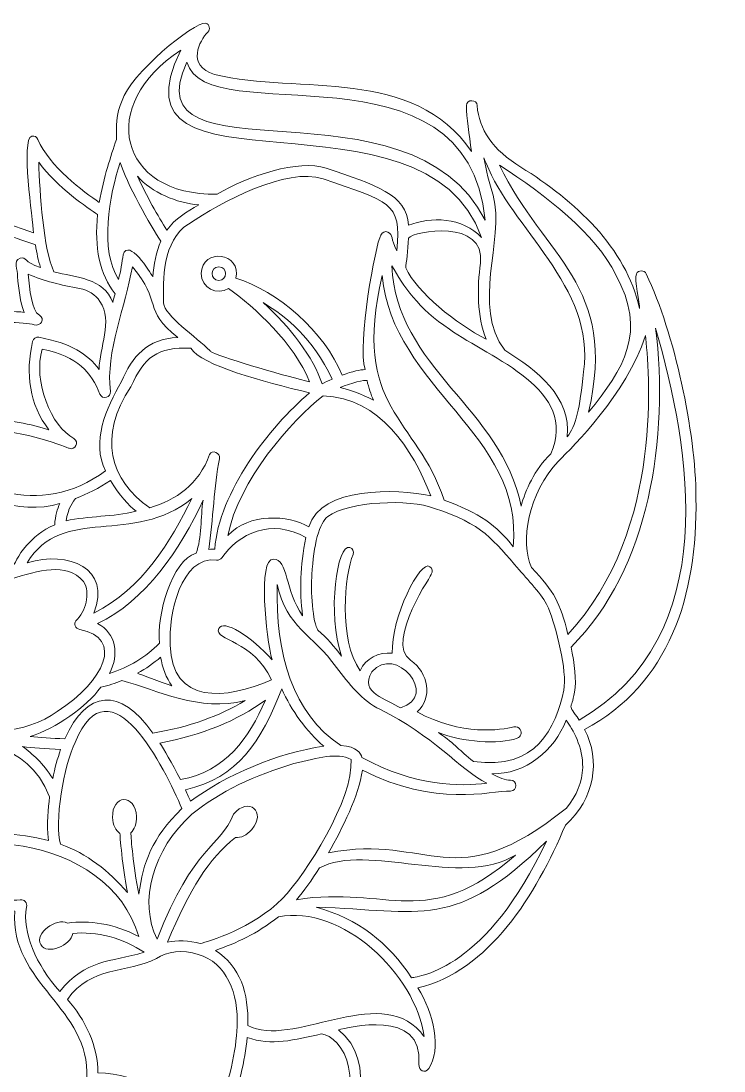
# Model space of a CAD drawing. Header units: inches. Extents: x -7.8 to 80.5, y -132.7 to -44.9.
# Drawn here: x 8.43 to 19.64, y -66.55 to -49.82 of the extents above; entities that cross this region are included whole.
import ezdxf

# ---------------------------------------------------------------- set-up
doc = ezdxf.new("R2010")
doc.units = ezdxf.units.IN
doc.header["$MEASUREMENT"] = 0
doc.layers.add('FloralHeart', color=7, linetype='Continuous')

msp = doc.modelspace()

# ---------------------------------------------------------------- linework, layer by layer
at = {"layer": 'FloralHeart', "lineweight": 0}
for points, knots in [([(19.19, -57.424), (19.183, -56.348), (18.851, -54.811), (18.398, -53.853), (18.369, -53.788), (18.269, -53.788), (18.241, -53.853), (18.202, -53.943), (18.298, -54.329), (18.292, -54.406), (18.074, -53.427), (17.261, -52.689), (16.4, -52.151), (15.951, -51.876), (15.729, -51.549), (15.703, -51.171), (15.699, -51.067), (15.536, -51.064), (15.53, -51.169), (15.536, -51.369), (15.571, -51.622), (15.614, -51.903), (14.679, -50.537), (12.885, -50.999), (11.515, -50.674), (11.064, -50.527), (11.274, -50.136), (11.412, -49.998), (11.455, -49.955), (11.436, -49.874), (11.377, -49.857), (11.192, -49.822), (10.159, -50.686), (10.046, -51.089), (9.935, -51.305), (9.954, -51.515), (9.952, -51.713), (9.863, -51.98), (9.751, -52.299), (9.68, -52.713), (9.439, -52.55), (8.877, -52.136), (8.702, -51.708), (8.686, -51.67), (8.646, -51.648), (8.605, -51.656), (8.424, -51.704), (8.622, -52.999), (8.631, -53.196), (6.821, -52.614), (7.055, -51.769), (7.523, -54.026), (7.153, -53.906), (6.391, -53.751), (6.205, -53.509), (6.178, -53.472), (6.126, -53.462), (6.087, -53.487), (6.049, -53.513), (6.037, -53.564), (6.06, -53.604), (6.373, -54.121), (6.489, -54.644), (6.755, -55.101), (6.595, -55.093), (6.147, -55.127), (5.979, -55.147), (5.816, -54.186), (5.075, -53.458), (4.215, -53.961), (4.101, -53.231), (3.438, -52.62), (2.696, -52.577), (2.958, -52.021), (2.946, -51.358), (2.965, -50.76), (2.957, -50.718), (2.918, -50.692), (2.878, -50.692), (2.854, -50.692), (2.83, -50.702), (2.814, -50.723), (2.526, -51.435), (0.847, -51.588), (-0.049, -51.88), (0.095, -51.503), (0.16, -50.886), (0.157, -49.945), (0.153, -49.902), (0.116, -49.868), (0.071, -49.868), (-0.654, -51.254), (-3.623, -50.339), (-4.052, -52.207), (-4.251, -51.805), (-4.48, -51.377), (-4.593, -50.989), (-4.608, -50.932), (-4.683, -50.908), (-4.729, -50.944), (-4.682, -53.065), (-7.292, -53.685), (-6.464, -55.524), (-6.785, -55.369), (-7.827, -54.713), (-7.808, -55.006), (-6.944, -56.162), (-7.189, -57.505), (-7.206, -58.815), (-7.219, -59.624), (-6.77, -60.51), (-5.954, -60.671), (-6.25, -60.828), (-6.616, -61.101), (-6.874, -61.117), (-6.918, -61.12), (-6.952, -61.156), (-6.954, -61.2), (-6.955, -61.244), (-6.923, -61.283), (-6.879, -61.289), (-6.171, -61.57), (-5.674, -62.302), (-4.649, -62.156), (-5.214, -62.453), (-5.482, -63.024), (-5.65, -63.524), (-5.759, -63.804), (-5.837, -64.006), (-5.973, -64.13), (-6.005, -64.16), (-6.01, -64.21), (-5.984, -64.245), (-5.958, -64.281), (-5.909, -64.291), (-5.871, -64.269), (-5.082, -64.048), (-4.205, -64.326), (-3.49, -63.472), (-3.8, -64.223), (-3.646, -64.713), (-3.441, -65.295), (-3.348, -65.58), (-3.28, -65.786), (-3.306, -65.968), (-3.323, -66.067), (-3.173, -66.107), (-3.139, -66.011), (-3.123, -65.969), (-3.095, -65.923), (-3.054, -65.872), (-2.531, -66.182), (-2.678, -66.607), (-2.17, -66.847), (-1.838, -66.983), (-1.526, -67.114), (-1.208, -66.95), (-1.205, -67.081), (-1.164, -67.217), (-1.091, -67.303), (-1.382, -67.241), (-1.56, -67.152), (-1.693, -67.053), (-1.779, -66.981), (-1.891, -67.118), (-1.802, -67.188), (-1.732, -67.244), (-1.658, -67.302), (-1.589, -67.351), (-1.373, -67.655), (-0.617, -69.545), (1.492, -68.771), (1.574, -69.782), (2.312, -70.734), (3.394, -70.764), (2.909, -71.104), (2.904, -71.616), (3.114, -72.298), (3.16, -72.371), (3.243, -72.329), (3.259, -72.297), (3.394, -72.035), (3.982, -71.992), (4.221, -71.773), (4.189, -72.976), (4.395, -73.92), (5.748, -75.143), (5.809, -75.168), (5.889, -75.111), (5.865, -75.05), (5.515, -74.178), (6.935, -72.949), (6.576, -71.806), (6.818, -71.997), (7.373, -72.049), (7.494, -72.3), (7.507, -72.32), (7.53, -72.334), (7.555, -72.336), (7.586, -72.34), (7.618, -72.326), (7.636, -72.3), (7.829, -71.741), (7.804, -71.265), (7.586, -70.975), (8.046, -70.681), (8.487, -70.193), (8.986, -70.003), (9.487, -69.815), (10.02, -69.382), (10.107, -68.863), (11.235, -69.155), (12.227, -68.624), (12.715, -67.624), (12.894, -67.696), (13.077, -67.787), (13.096, -67.885), (13.103, -67.925), (13.141, -67.956), (13.181, -67.956), (13.841, -67.489), (14.116, -66.394), (13.495, -65.898), (13.614, -65.87), (14.857, -65.54), (14.774, -66.446), (14.764, -66.549), (14.874, -66.602), (14.931, -66.516), (15.135, -66.21), (15.012, -65.639), (14.756, -65.228), (15.885, -64.972), (16.643, -63.745), (17.109, -62.635), (17.574, -62.22), (17.675, -61.607), (17.414, -61.113), (18.764, -60.393), (19.216, -58.983), (19.19, -57.424)], [0, 0, 0, 0, 1, 1, 1, 2, 2, 2, 3, 3, 3, 4, 4, 4, 5, 5, 5, 6, 6, 6, 7, 7, 7, 8, 8, 8, 9, 9, 9, 10, 10, 10, 11, 11, 11, 12, 12, 12, 13, 13, 13, 14, 14, 14, 15, 15, 15, 16, 16, 16, 17, 17, 17, 18, 18, 18, 19, 19, 19, 20, 20, 20, 21, 21, 21, 22, 22, 22, 23, 23, 23, 24, 24, 24, 25, 25, 25, 26, 26, 26, 27, 27, 27, 28, 28, 28, 29, 29, 29, 30, 30, 30, 31, 31, 31, 32, 32, 32, 33, 33, 33, 34, 34, 34, 35, 35, 35, 36, 36, 36, 37, 37, 37, 38, 38, 38, 39, 39, 39, 40, 40, 40, 41, 41, 41, 42, 42, 42, 43, 43, 43, 44, 44, 44, 45, 45, 45, 46, 46, 46, 47, 47, 47, 48, 48, 48, 49, 49, 49, 50, 50, 50, 51, 51, 51, 52, 52, 52, 53, 53, 53, 54, 54, 54, 55, 55, 55, 56, 56, 56, 57, 57, 57, 58, 58, 58, 59, 59, 59, 60, 60, 60, 61, 61, 61, 62, 62, 62, 63, 63, 63, 64, 64, 64, 65, 65, 65, 66, 66, 66, 67, 67, 67, 68, 68, 68, 69, 69, 69, 70, 70, 70, 71, 71, 71, 72, 72, 72, 73, 73, 73, 74, 74, 74, 75, 75, 75, 76, 76, 76, 77, 77, 77, 78, 78, 78, 79, 79, 79, 80, 80, 80, 80]), ([(15.829, -52.997), (14.634, -50.618), (10.169, -52.459), (11.075, -50.477), (11.388, -51.608), (15.55, -50.043), (15.829, -52.997)], [0, 0, 0, 0, 1, 1, 1, 2, 2, 2, 2]), ([(10.98, -50.289), (9.726, -52.807), (14.863, -50.7), (15.772, -53.273), (15.474, -52.945), (14.958, -52.938), (14.608, -53.076), (14.577, -52.581), (14.092, -52.436), (13.294, -52.168), (12.865, -52.014), (12.047, -52.296), (11.559, -52.582), (9.982, -52.61), (9.64, -51.148), (10.98, -50.289)], [0, 0, 0, 0, 1, 1, 1, 2, 2, 2, 3, 3, 3, 4, 4, 4, 5, 5, 5, 5]), ([(15.847, -52.086), (16.231, -53.108), (17.599, -54.059), (17.398, -55.413), (17.336, -56.001), (17.28, -56.284), (17.135, -56.447), (17.21, -55.825), (16.654, -55.38), (16.144, -55.07), (15.604, -54.357), (16.142, -53.336), (15.959, -52.598), (15.895, -52.41), (15.846, -52.202), (15.809, -52.004), (15.821, -52.031), (15.833, -52.058), (15.847, -52.086)], [0, 0, 0, 0, 1, 1, 1, 2, 2, 2, 3, 3, 3, 4, 4, 4, 5, 5, 5, 6, 6, 6, 6]), ([(9.654, -52.904), (9.596, -53.432), (9.69, -53.859), (9.931, -54.168), (9.919, -54.214), (9.906, -54.261), (9.894, -54.308), (9.757, -53.914), (9.299, -53.91), (8.958, -53.817), (8.788, -53.47), (8.732, -52.559), (8.714, -52.072), (9.01, -52.473), (9.499, -52.804), (9.654, -52.904)], [0, 0, 0, 0, 1, 1, 1, 2, 2, 2, 3, 3, 3, 4, 4, 4, 5, 5, 5, 5]), ([(10.015, -52.078), (10.093, -52.366), (10.512, -53.113), (10.662, -53.33), (10.586, -53.497), (10.546, -53.715), (10.535, -53.897), (10.485, -53.827), (10.154, -53.272), (10.058, -53.548), (10.047, -53.667), (10.021, -53.801), (9.987, -53.943), (9.686, -53.486), (9.835, -52.59), (10.015, -52.078)], [0, 0, 0, 0, 1, 1, 1, 2, 2, 2, 3, 3, 3, 4, 4, 4, 5, 5, 5, 5]), ([(11.103, -53.057), (11.633, -52.701), (12.66, -52.149), (13.247, -52.335), (14.292, -52.709), (14.509, -52.691), (14.421, -53.482), (14.321, -53.281), (14.366, -53.24), (14.28, -53.185), (14.237, -53.167), (14.184, -53.19), (14.168, -53.233), (14.081, -53.372), (13.791, -54.976), (13.916, -55.376), (13.837, -55.38), (13.723, -55.402), (13.552, -55.465), (13.271, -54.779), (12.519, -54.117), (11.857, -53.922), (11.958, -53.515), (11.313, -53.428), (11.303, -53.847), (11.297, -54.066), (11.562, -54.207), (11.739, -54.083), (12.156, -54.382), (12.785, -54.96), (13.032, -55.57), (12.723, -55.502), (11.701, -55.209), (11.482, -55.105), (11.449, -55.089), (11.451, -55.082), (11.443, -55.073), (11.231, -54.87), (10.712, -54.501), (10.705, -54.32), (10.691, -53.967), (10.687, -53.313), (11.103, -53.057)], [0, 0, 0, 0, 1, 1, 1, 2, 2, 2, 3, 3, 3, 4, 4, 4, 5, 5, 5, 6, 6, 6, 7, 7, 7, 8, 8, 8, 9, 9, 9, 10, 10, 10, 11, 11, 11, 12, 12, 12, 13, 13, 13, 14, 14, 14, 14]), ([(17.91, -53.865), (18.415, -54.767), (18.042, -55.371), (17.479, -56.053), (17.948, -54.021), (16.781, -53.607), (16.056, -52.12), (16.802, -52.597), (17.599, -53.221), (17.91, -53.865)], [0, 0, 0, 0, 1, 1, 1, 2, 2, 2, 3, 3, 3, 3]), ([(10.288, -52.295), (10.517, -52.555), (10.912, -52.723), (11.265, -52.751), (11.074, -52.866), (10.889, -52.965), (10.757, -53.157), (10.623, -52.942), (10.427, -52.604), (10.288, -52.295)], [0, 0, 0, 0, 1, 1, 1, 2, 2, 2, 3, 3, 3, 3]), ([(7.427, -52.857), (7.826, -53.101), (8.474, -53.327), (8.661, -53.389), (8.684, -53.523), (8.707, -53.635), (8.743, -53.749), (8.47, -53.666), (8.527, -53.58), (8.417, -53.599), (8.301, -53.648), (8.384, -53.79), (8.377, -53.893), (8.395, -54.091), (8.415, -54.306), (8.482, -54.465), (8.355, -54.44), (8.063, -54.47), (7.9, -54.415), (7.642, -54.222), (7.584, -53.281), (7.427, -52.857)], [0, 0, 0, 0, 1, 1, 1, 2, 2, 2, 3, 3, 3, 4, 4, 4, 5, 5, 5, 6, 6, 6, 7, 7, 7, 7]), ([(15.848, -54.891), (15.362, -54.649), (14.747, -54.143), (14.563, -53.758), (14.574, -53.677), (14.6, -53.479), (14.608, -53.283), (14.687, -53.165), (15.846, -52.968), (15.754, -53.681), (15.704, -54.066), (15.694, -54.536), (15.848, -54.891)], [0, 0, 0, 0, 1, 1, 1, 2, 2, 2, 3, 3, 3, 4, 4, 4, 4]), ([(7.912, -56.355), (8.44, -56.324), (9.192, -56.628), (9.199, -56.631), (9.295, -56.672), (9.367, -56.528), (9.276, -56.476), (8.915, -56.288), (8.621, -55.562), (8.769, -55.049), (9.344, -55.17), (9.551, -55.415), (9.691, -55.768), (9.725, -55.861), (9.873, -55.823), (9.857, -55.724), (9.778, -55.1), (10.102, -54.355), (10.207, -53.74), (10.69, -54.3), (10.363, -54.418), (10.931, -54.865), (10.439, -54.889), (10.206, -55.168), (10.032, -55.569), (9.792, -55.989), (9.545, -56.535), (9.781, -56.989), (8.739, -57.761), (7.519, -57.32), (6.944, -56.394), (7.15, -56.389), (7.535, -56.377), (7.912, -56.355)], [0, 0, 0, 0, 1, 1, 1, 2, 2, 2, 3, 3, 3, 4, 4, 4, 5, 5, 5, 6, 6, 6, 7, 7, 7, 8, 8, 8, 9, 9, 9, 10, 10, 10, 11, 11, 11, 11]), ([(7.975, -55.276), (7.95, -55.264), (7.918, -55.242), (7.851, -55.079), (7.793, -54.93), (7.748, -54.751), (7.704, -54.595), (7.923, -54.616), (8.497, -54.621), (8.641, -54.662), (8.749, -54.693), (8.822, -54.567), (8.725, -54.511), (8.598, -54.437), (8.57, -54.094), (8.548, -53.858), (8.79, -53.963), (9.076, -54.033), (9.364, -54.085), (9.506, -54.109), (9.616, -54.179), (9.69, -54.292), (9.904, -54.604), (9.68, -55.031), (9.676, -55.374), (9.5, -55.131), (9.224, -54.953), (8.717, -54.862), (8.672, -54.854), (8.628, -54.883), (8.618, -54.928), (8.5, -55.436), (8.565, -55.935), (8.878, -56.336), (8.6, -56.252), (8.22, -56.163), (7.902, -56.182), (7.38, -56.212), (7.3, -55.969), (7.083, -55.704), (7.315, -55.673), (7.707, -55.393), (7.909, -55.436), (8.011, -55.477), (8.076, -55.319), (7.975, -55.276)], [0, 0, 0, 0, 1, 1, 1, 2, 2, 2, 3, 3, 3, 4, 4, 4, 5, 5, 5, 6, 6, 6, 7, 7, 7, 8, 8, 8, 9, 9, 9, 10, 10, 10, 11, 11, 11, 12, 12, 12, 13, 13, 13, 14, 14, 14, 15, 15, 15, 15]), ([(11.585, -53.956), (11.444, -53.958), (11.444, -53.737), (11.585, -53.739), (11.726, -53.737), (11.726, -53.958), (11.585, -53.956)], [0, 0, 0, 0, 1, 1, 1, 2, 2, 2, 2]), ([(15.259, -54.734), (15.926, -55.204), (17.334, -55.695), (16.874, -56.717), (16.611, -56.98), (16.473, -57.299), (16.402, -57.551), (16.105, -56.003), (14.406, -55.348), (14.344, -53.721), (14.522, -54.047), (14.767, -54.401), (15.259, -54.734)], [0, 0, 0, 0, 1, 1, 1, 2, 2, 2, 3, 3, 3, 4, 4, 4, 4]), ([(14.188, -53.878), (14.359, -55.675), (16.45, -56.408), (16.277, -58.201), (16.022, -57.863), (15.728, -57.659), (15.178, -57.459), (14.737, -56.127), (13.689, -56.009), (14.188, -53.878)], [0, 0, 0, 0, 1, 1, 1, 2, 2, 2, 3, 3, 3, 3]), ([(13.23, -55.602), (13.092, -55.187), (12.725, -54.698), (12.292, -54.31), (12.672, -54.542), (13.076, -54.87), (13.391, -55.529), (13.325, -55.557), (13.268, -55.584), (13.23, -55.602)], [0, 0, 0, 0, 1, 1, 1, 2, 2, 2, 3, 3, 3, 3]), ([(18.384, -54.836), (18.434, -55.314), (18.711, -57.909), (17.15, -59.596), (17.021, -59.082), (16.936, -58.927), (16.571, -58.532), (16.38, -58.139), (16.518, -57.334), (16.996, -56.84), (17.239, -56.59), (18.074, -55.783), (18.384, -54.836)], [0, 0, 0, 0, 1, 1, 1, 2, 2, 2, 3, 3, 3, 4, 4, 4, 4]), ([(17.329, -60.962), (17.126, -60.674), (17.206, -60.825), (17.254, -60.519), (17.289, -60.332), (17.254, -60.059), (17.198, -59.798), (18.457, -58.559), (18.763, -56.426), (18.545, -54.717), (19.104, -56.645), (19.636, -59.62), (17.329, -60.962)], [0, 0, 0, 0, 1, 1, 1, 2, 2, 2, 3, 3, 3, 4, 4, 4, 4]), ([(11.439, -56.731), (11.264, -57.206), (10.903, -57.454), (10.483, -57.579), (9.858, -57.156), (9.647, -56.437), (10.185, -55.651), (10.387, -55.183), (10.616, -55.007), (11.138, -55.038), (11.321, -55.315), (12.273, -55.563), (13.031, -55.748), (12.39, -56.289), (11.582, -57.34), (11.521, -58.236), (11.497, -58.24), (11.464, -58.237), (11.426, -58.244), (11.495, -57.778), (11.506, -57.224), (11.597, -56.797), (11.617, -56.703), (11.472, -56.643), (11.439, -56.731)], [0, 0, 0, 0, 1, 1, 1, 2, 2, 2, 3, 3, 3, 4, 4, 4, 5, 5, 5, 6, 6, 6, 7, 7, 7, 8, 8, 8, 8]), ([(13.52, -55.663), (13.683, -55.59), (13.918, -55.538), (13.947, -55.55), (13.973, -55.667), (14.008, -55.771), (14.051, -55.865), (13.85, -55.758), (13.665, -55.697), (13.52, -55.663)], [0, 0, 0, 0, 1, 1, 1, 2, 2, 2, 3, 3, 3, 3]), ([(11.731, -58.019), (11.89, -57.15), (12.752, -56.185), (13.246, -55.794), (14.159, -55.831), (14.673, -56.645), (14.964, -57.39), (14.409, -57.273), (13.215, -57.236), (13.022, -57.884), (12.688, -57.693), (12.071, -57.655), (11.731, -58.019)], [0, 0, 0, 0, 1, 1, 1, 2, 2, 2, 3, 3, 3, 4, 4, 4, 4]), ([(9.051, -57.51), (9.012, -57.598), (8.977, -57.711), (8.97, -57.849), (8.766, -57.937), (8.619, -58.067), (8.521, -58.18), (8.37, -58.327), (8.352, -58.5), (8.26, -58.532), (8.274, -57.857), (7.924, -57.373), (7.364, -57.43), (7.032, -57.406), (6.82, -57.199), (6.434, -57.142), (6.67, -57.031), (7.012, -56.971), (7.187, -56.95), (7.584, -57.382), (8.406, -57.714), (9.051, -57.51)], [0, 0, 0, 0, 1, 1, 1, 2, 2, 2, 3, 3, 3, 4, 4, 4, 5, 5, 5, 6, 6, 6, 7, 7, 7, 7]), ([(10.267, -57.635), (9.892, -57.726), (9.513, -57.708), (9.15, -57.786), (9.179, -57.591), (9.269, -57.47), (9.301, -57.432), (9.486, -57.363), (9.672, -57.267), (9.86, -57.144), (9.995, -57.381), (10.152, -57.54), (10.267, -57.635)], [0, 0, 0, 0, 1, 1, 1, 2, 2, 2, 3, 3, 3, 4, 4, 4, 4]), ([(11.156, -57.43), (10.819, -58.119), (10.37, -58.868), (9.594, -59.257), (9.875, -58.535), (9.192, -58.26), (8.532, -58.456), (9.091, -57.521), (10.22, -58.2), (11.156, -57.43)], [0, 0, 0, 0, 1, 1, 1, 2, 2, 2, 3, 3, 3, 3]), ([(10.637, -59.738), (10.431, -59.956), (10.148, -60.122), (9.845, -60.219), (9.998, -59.917), (9.953, -59.577), (9.649, -59.423), (10.415, -59.073), (10.974, -58.236), (11.334, -57.459), (11.291, -57.73), (11.317, -58.055), (11.222, -58.305), (10.837, -58.402), (10.591, -59.307), (10.637, -59.738)], [0, 0, 0, 0, 1, 1, 1, 2, 2, 2, 3, 3, 3, 4, 4, 4, 5, 5, 5, 5]), ([(15.644, -61.622), (15.407, -61.435), (15.378, -61.367), (15.084, -61.159), (15.461, -61.319), (16.053, -61.351), (16.339, -61.252), (16.397, -61.232), (16.421, -61.164), (16.389, -61.112), (16.389, -61.112), (16.389, -61.112), (16.389, -61.112), (16.367, -61.078), (16.326, -61.061), (16.287, -61.071), (16.087, -61.119), (15.451, -61.222), (14.744, -60.83), (14.994, -60.612), (14.932, -60.21), (14.64, -60.007), (14.221, -59.716), (15.025, -58.584), (14.971, -58.639), (14.998, -58.599), (14.988, -58.545), (14.948, -58.518), (14.803, -58.394), (14.324, -59.329), (14.35, -59.898), (14.136, -59.874), (13.923, -59.978), (13.839, -60.175), (13.486, -59.679), (13.593, -58.639), (13.727, -58.322), (13.743, -58.277), (13.719, -58.227), (13.674, -58.212), (13.466, -58.138), (13.309, -59.274), (13.54, -59.942), (13.426, -59.793), (13.306, -59.645), (13.165, -59.531), (13.084, -59.418), (13.043, -58.881), (13.069, -58.644), (13.092, -58.172), (13.191, -57.809), (13.32, -57.718), (13.666, -57.472), (14.619, -57.435), (15.023, -57.588), (15.774, -57.829), (15.968, -58.096), (16.371, -58.568), (16.545, -58.761), (16.777, -59.017), (16.838, -59.178), (16.956, -59.471), (17.142, -60.177), (17.083, -60.487), (16.949, -61.09), (16.651, -61.761), (15.644, -61.622)], [0, 0, 0, 0, 1, 1, 1, 2, 2, 2, 3, 3, 3, 4, 4, 4, 5, 5, 5, 6, 6, 6, 7, 7, 7, 8, 8, 8, 9, 9, 9, 10, 10, 10, 11, 11, 11, 12, 12, 12, 13, 13, 13, 14, 14, 14, 15, 15, 15, 16, 16, 16, 17, 17, 17, 18, 18, 18, 19, 19, 19, 20, 20, 20, 21, 21, 21, 22, 22, 22, 22]), ([(12.919, -59.299), (12.634, -58.892), (12.693, -58.405), (12.456, -58.397), (12.202, -58.388), (12.339, -59.646), (12.433, -60.003), (12.112, -59.63), (11.65, -59.345), (11.583, -59.505), (11.504, -59.695), (12.142, -59.687), (12.423, -60.321), (11.699, -60.643), (10.826, -60.715), (10.812, -59.768), (10.775, -59.282), (10.982, -58.346), (11.549, -58.412), (11.58, -58.416), (11.612, -58.403), (11.631, -58.377), (11.895, -57.988), (12.427, -57.74), (12.973, -58.053), (12.875, -58.517), (12.872, -58.889), (12.919, -59.299)], [0, 0, 0, 0, 1, 1, 1, 2, 2, 2, 3, 3, 3, 4, 4, 4, 5, 5, 5, 6, 6, 6, 7, 7, 7, 8, 8, 8, 9, 9, 9, 9]), ([(9.428, -58.752), (9.548, -58.942), (9.458, -59.234), (9.307, -59.383), (9.263, -59.426), (9.302, -59.505), (9.368, -59.518), (10.075, -59.66), (9.767, -60.328), (9.011, -60.826), (8.512, -61.185), (7.724, -61.235), (7.214, -61.006), (7.249, -60.872), (7.239, -60.716), (7.189, -60.59), (8.267, -60.102), (8.259, -58.766), (8.261, -58.715), (8.724, -58.582), (9.148, -58.437), (9.428, -58.752)], [0, 0, 0, 0, 1, 1, 1, 2, 2, 2, 3, 3, 3, 4, 4, 4, 5, 5, 5, 6, 6, 6, 7, 7, 7, 7]), ([(13.527, -61.368), (12.766, -60.864), (12.486, -59.911), (12.515, -58.801), (12.67, -59.499), (13.071, -59.58), (13.462, -60.125), (13.658, -60.383), (13.861, -60.649), (14.161, -60.796), (14.984, -61.198), (15.428, -61.745), (15.855, -61.97), (15.434, -62.019), (14.72, -62.027), (13.866, -61.557), (13.848, -61.497), (13.799, -61.382), (13.527, -61.368)], [0, 0, 0, 0, 1, 1, 1, 2, 2, 2, 3, 3, 3, 4, 4, 4, 5, 5, 5, 6, 6, 6, 6]), ([(14.026, -60.195), (14.393, -59.742), (15.113, -60.578), (14.481, -60.769), (14.267, -60.631), (13.812, -60.528), (14.026, -60.195)], [0, 0, 0, 0, 1, 1, 1, 2, 2, 2, 2]), ([(10.31, -63.737), (10.217, -63.271), (10.188, -62.853), (10.183, -62.757), (10.241, -62.706), (10.278, -62.61), (10.273, -62.501), (10.257, -62.129), (9.878, -62.144), (9.892, -62.517), (9.897, -62.629), (9.944, -62.725), (10.01, -62.768), (10.008, -62.85), (10.071, -63.448), (10.127, -63.708), (9.835, -63.361), (9.479, -63.091), (9.063, -62.94), (8.954, -62.619), (9.118, -61.663), (9.295, -61.317), (9.852, -59.964), (10.73, -61.747), (10.997, -62.372), (10.509, -62.849), (10.382, -63.227), (10.31, -63.737)], [0, 0, 0, 0, 1, 1, 1, 2, 2, 2, 3, 3, 3, 4, 4, 4, 5, 5, 5, 6, 6, 6, 7, 7, 7, 8, 8, 8, 9, 9, 9, 9]), ([(10.289, -60.216), (10.424, -60.142), (10.548, -60.056), (10.658, -59.958), (10.684, -60.123), (10.748, -60.295), (10.837, -60.414), (10.647, -60.356), (10.348, -60.237), (10.289, -60.216)], [0, 0, 0, 0, 1, 1, 1, 2, 2, 2, 3, 3, 3, 3]), ([(8.579, -61.223), (8.995, -61.096), (9.467, -60.755), (9.707, -60.439), (9.824, -60.41), (9.935, -60.374), (10.04, -60.332), (10.599, -60.481), (11.279, -60.843), (12.005, -60.65), (11.598, -60.898), (11.106, -61.073), (10.535, -61.171), (10.011, -60.426), (9.477, -60.481), (9.131, -61.26), (8.918, -61.253), (8.73, -61.239), (8.579, -61.223)], [0, 0, 0, 0, 1, 1, 1, 2, 2, 2, 3, 3, 3, 4, 4, 4, 5, 5, 5, 6, 6, 6, 6]), ([(12.588, -60.462), (12.738, -60.805), (12.99, -61.152), (13.258, -61.38), (12.531, -61.478), (11.686, -61.842), (11.136, -62.256), (11.115, -62.207), (11.086, -62.145), (11.052, -62.073), (11.89, -61.884), (12.259, -61.307), (12.588, -60.462)], [0, 0, 0, 0, 1, 1, 1, 2, 2, 2, 3, 3, 3, 4, 4, 4, 4]), ([(10.974, -61.911), (10.837, -61.637), (10.705, -61.422), (10.643, -61.328), (11.314, -61.202), (11.879, -60.973), (12.328, -60.643), (12.067, -61.252), (11.695, -61.781), (10.974, -61.911)], [0, 0, 0, 0, 1, 1, 1, 2, 2, 2, 3, 3, 3, 3]), ([(17.384, -61.718), (17.378, -61.946), (17.291, -62.163), (17.124, -62.365), (15.318, -63.819), (14.962, -62.76), (13.335, -63.078), (13.562, -62.672), (13.81, -62.176), (13.874, -61.758), (15.037, -62.359), (15.91, -62.089), (16.235, -62.094), (16.347, -62.095), (16.347, -61.919), (16.235, -61.92), (16.154, -61.92), (16.048, -61.879), (15.938, -61.818), (16.474, -61.829), (16.935, -61.446), (17.12, -60.964), (17.228, -61.111), (17.392, -61.39), (17.384, -61.718)], [0, 0, 0, 0, 1, 1, 1, 2, 2, 2, 3, 3, 3, 4, 4, 4, 5, 5, 5, 6, 6, 6, 7, 7, 7, 8, 8, 8, 8]), ([(6.271, -61.466), (6.586, -61.614), (6.997, -61.466), (7.15, -61.167), (7.681, -61.387), (8.511, -61.241), (8.888, -62.185), (8.867, -62.378), (8.836, -62.598), (8.871, -62.88), (7.868, -62.648), (7.008, -62.72), (6.299, -63.353), (5.99, -62.558), (6.043, -62.011), (6.271, -61.466)], [0, 0, 0, 0, 1, 1, 1, 2, 2, 2, 3, 3, 3, 4, 4, 4, 5, 5, 5, 5]), ([(9.064, -61.431), (9.013, -61.573), (8.971, -61.731), (8.937, -61.895), (8.79, -61.654), (8.611, -61.494), (8.458, -61.385), (8.613, -61.403), (8.82, -61.422), (9.064, -61.431)], [0, 0, 0, 0, 1, 1, 1, 2, 2, 2, 3, 3, 3, 3]), ([(12.601, -63.807), (12.127, -64.282), (11.423, -64.489), (11.289, -64.525), (11.112, -64.472), (10.911, -64.466), (10.767, -64.502), (11.121, -63.651), (11.421, -63.171), (11.853, -62.833), (11.933, -62.843), (12.034, -62.797), (12.11, -62.708), (12.35, -62.422), (12.061, -62.177), (11.819, -62.461), (11.601, -63.001), (11.198, -62.944), (10.601, -64.451), (10.304, -63.861), (10.531, -63.02), (11.156, -62.463), (11.594, -62.102), (12.175, -61.833), (12.781, -61.656), (13.181, -61.562), (13.464, -61.476), (13.692, -61.589), (13.736, -62.225), (12.969, -63.421), (12.601, -63.807)], [0, 0, 0, 0, 1, 1, 1, 2, 2, 2, 3, 3, 3, 4, 4, 4, 5, 5, 5, 6, 6, 6, 7, 7, 7, 8, 8, 8, 9, 9, 9, 10, 10, 10, 10]), ([(8.42, -63.828), (8.302, -63.855), (8.015, -63.793), (7.71, -63.729), (7.246, -63.645), (6.74, -63.486), (6.283, -63.612), (7.215, -62.475), (9.83, -62.776), (10.309, -64.411), (9.897, -64.197), (9.52, -64.153), (9.172, -64.196), (9.001, -64.103), (8.639, -64.362), (8.749, -64.54), (8.845, -64.718), (9.234, -64.549), (9.256, -64.361), (9.631, -64.323), (10.071, -64.438), (10.394, -64.663), (9.847, -64.826), (9.462, -64.768), (9.051, -65.288), (8.675, -64.867), (8.444, -64.335), (8.521, -63.942), (8.534, -63.875), (8.487, -63.812), (8.42, -63.828)], [0, 0, 0, 0, 1, 1, 1, 2, 2, 2, 3, 3, 3, 4, 4, 4, 5, 5, 5, 6, 6, 6, 7, 7, 7, 8, 8, 8, 9, 9, 9, 10, 10, 10, 10]), ([(13.189, -63.319), (13.947, -62.91), (15.447, -63.648), (16.313, -63.113), (14.913, -64.343), (14.277, -63.593), (12.822, -63.824), (12.939, -63.689), (13.065, -63.515), (13.189, -63.319)], [0, 0, 0, 0, 1, 1, 1, 2, 2, 2, 3, 3, 3, 3]), ([(14.656, -65.067), (14.29, -64.508), (13.8, -64.127), (13.137, -63.944), (14.82, -63.996), (15.355, -64.325), (16.807, -62.891), (15.86, -64.92), (14.786, -65.053), (14.656, -65.067)], [0, 0, 0, 0, 1, 1, 1, 2, 2, 2, 3, 3, 3, 3]), ([(7.704, -67.416), (8.133, -66.894), (7.988, -65.883), (7.526, -65.447), (7.142, -65.122), (7.318, -64.612), (6.932, -64.479), (6.7, -64.421), (6.521, -64.518), (6.429, -64.589), (6.017, -64.188), (5.52, -64.604), (5.946, -64.052), (6.53, -63.362), (7.62, -64.01), (8.332, -64.007), (8.25, -65.153), (9.542, -65.556), (9.482, -66.668), (9.46, -67.119), (9.057, -67.453), (8.615, -67.585), (8.426, -67.577), (8.277, -67.595), (8.203, -67.606), (8.071, -67.497), (7.896, -67.454), (7.704, -67.416)], [0, 0, 0, 0, 1, 1, 1, 2, 2, 2, 3, 3, 3, 4, 4, 4, 5, 5, 5, 6, 6, 6, 7, 7, 7, 8, 8, 8, 9, 9, 9, 9]), ([(14.857, -66.006), (14.839, -65.98), (14.819, -65.955), (14.797, -65.93), (14.126, -65.161), (12.735, -66.204), (12.05, -65.83), (12.056, -65.303), (11.935, -64.895), (11.53, -64.633), (11.875, -64.51), (12.182, -64.372), (12.536, -64.098), (13.55, -63.892), (14.722, -65.018), (14.857, -66.006)], [0, 0, 0, 0, 1, 1, 1, 2, 2, 2, 3, 3, 3, 4, 4, 4, 5, 5, 5, 5]), ([(9.659, -66.585), (9.664, -66.18), (9.452, -65.718), (9.172, -65.415), (9.543, -64.874), (10.128, -65.003), (10.591, -64.76), (10.758, -64.655), (11.011, -64.614), (11.255, -64.696), (11.704, -64.828), (11.908, -65.322), (11.876, -65.846), (11.863, -66.234), (11.755, -66.705), (11.555, -67.249), (10.955, -67.041), (10.298, -66.581), (9.659, -66.585)], [0, 0, 0, 0, 1, 1, 1, 2, 2, 2, 3, 3, 3, 4, 4, 4, 5, 5, 5, 6, 6, 6, 6]), ([(13.203, -67.721), (13.125, -67.625), (12.984, -67.547), (12.801, -67.472), (12.875, -67.327), (12.952, -67.311), (13.06, -67.218), (13.188, -67.16), (13.109, -66.968), (12.988, -67.053), (12.773, -67.204), (12.35, -67.418), (11.723, -67.294), (11.899, -66.813), (12.005, -66.385), (12.039, -66.018), (12.422, -66.163), (12.79, -66.056), (13.221, -65.964), (13.53, -65.98), (14.072, -66.775), (13.203, -67.721)], [0, 0, 0, 0, 1, 1, 1, 2, 2, 2, 3, 3, 3, 4, 4, 4, 5, 5, 5, 6, 6, 6, 7, 7, 7, 7])]:
    msp.add_open_spline(points, degree=3, knots=knots, dxfattribs=at)

doc.saveas('drawing.dxf')
